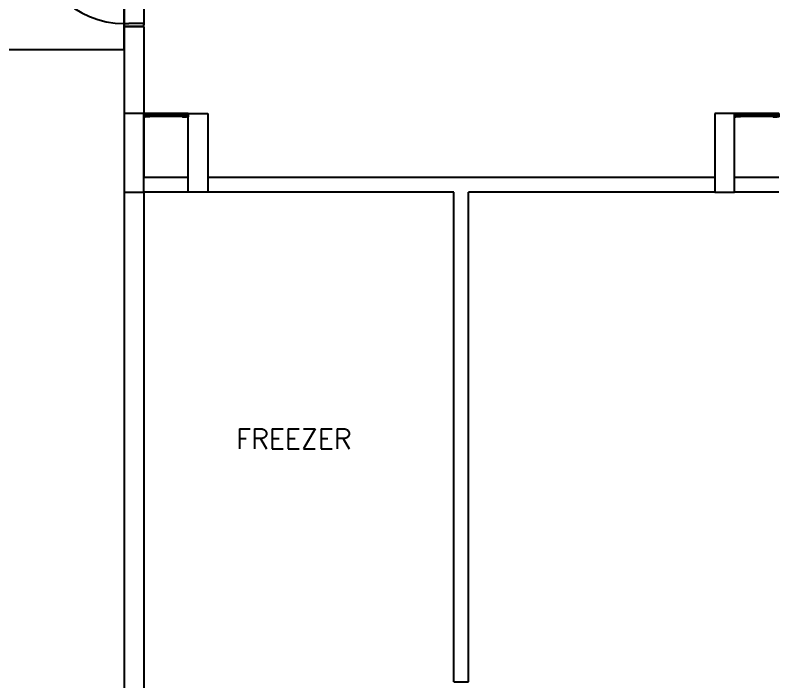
# Model space of a CAD drawing. Header units: millimetres. Extents: x 2686 to 2939, y 1294 to 1441.
# Drawn here: x 2693.17 to 2700.92, y 1425.87 to 1432.65 of the extents above; entities that cross this region are included whole.
import ezdxf

# ---------------------------------------------------------------- set-up
doc = ezdxf.new("R2010")
doc.units = ezdxf.units.MM
doc.linetypes.add('DASHED2', pattern=[0.375, 0.25, -0.125])
doc.linetypes.add('HIDDEN', pattern=[0.375, 0.25, -0.125])
for name, color, linetype in [('AR-ALV', 2, 'Continuous'), ('AR-ESCADA', 2, 'Continuous'), ('AR-ESQ', 1, 'Continuous'), ('AR-ESTC', 3, 'Continuous'), ('AR-PF-maçaneta', 1, 'Continuous'), ('AR-PF-mov', 1, 'Continuous'), ('AR-PF-pm1', 2, 'Continuous'), ('AR-PF-soleira', 1, 'Continuous'), ('AR-PISO', 1, 'Continuous'), ('AR-PORTA', 1, 'Continuous'), ('AR-PROJ', 1, 'HIDDEN'), ('DT-ESQ-BAGUETE-C', 1, 'Continuous'), ('DT-ESQ-PERFIL CADEIRA-C', 2, 'Continuous'), ('DT-ESQ-PERFIL CADEIRA-V', 2, 'Continuous'), ('DT-ESQ-VENEZIANA-C', 1, 'Continuous'), ('DT-ESQ-VENEZIANA-V', 1, 'Continuous'), ('ES-GUARDACORPO', 2, 'Continuous'), ('es-linhacorte', 1, 'Continuous'), ('ES-PILAR', 3, 'Continuous'), ('Layer2', 2, 'Continuous'), ('PROJ2', 1, 'HIDDEN'), ('TEXTO', 2, 'Continuous')]:
    doc.layers.add(name, color=color, linetype=linetype)
doc.styles.add('UNB-100', font='simplex.shx', dxfattribs={"height": 0.2})

# ---------------------------------------------------------------- blocks, each defined once
blk = doc.blocks.new('EF01-P')
at = {"layer": 'DT-ESQ-BAGUETE-C', "ltscale": 0.1}
for points in [[(0.0015, 0.035), (0.015, 0.035), (0.015, 0.0335), (0.0015, 0.0335), (0.0015, 0.005), (0.015, 0.005), (0.015, 0.0035), (0.0015, 0.0035, -0.414214), (0, 0.005), (0, 0.0335, -0.414214)], [(0.4485, 0.035), (0.435, 0.035), (0.435, 0.0335), (0.4485, 0.0335), (0.4485, 0.005), (0.435, 0.005), (0.435, 0.0035), (0.4485, 0.0035, 0.414214), (0.45, 0.005), (0.45, 0.0335, 0.414214)]]:
    blk.add_lwpolyline(points, format="xyb", close=True, dxfattribs=at)
at = {"layer": 'DT-ESQ-PERFIL CADEIRA-C', "ltscale": 0.1}
for points in [[(0.01, 0.0015), (0.01, 0.003), (0.0015, 0.003, 1), (0.0015, 0), (0.015, 0, 0.414214), (0.0165, 0.0015), (0.0165, 0.0335), (0.043, 0.0335)], [(0.043, 0.0065), (0.018, 0.0065), (0.018, 0.0165), (0.0165, 0.0165), (0.0165, 0.0065, 0.414214), (0.018, 0.005), (0.043, 0.005), (0.0565, 0.005, 1), (0.0565, 0.008), (0.043, 0.008), (0.043, 0.02), (0.043, 0.032), (0.0565, 0.032, 1), (0.0565, 0.035), (0.043, 0.035), (0.0165, 0.035, 0.414214), (0.015, 0.0335), (0.015, 0.0015), (0.0015, 0.0015)], [(0.0415, 0.02), (0.0415, 0.032, -0.414214), (0.043, 0.0335), (0.0565, 0.0335)], [(0.0415, 0.02), (0.0415, 0.008, 0.414214), (0.043, 0.0065), (0.0565, 0.0065)], [(0.407, 0.0065), (0.432, 0.0065), (0.432, 0.0165), (0.4335, 0.0165), (0.4335, 0.0065, -0.414214), (0.432, 0.005), (0.407, 0.005), (0.3935, 0.005, -1), (0.3935, 0.008), (0.407, 0.008), (0.407, 0.02), (0.407, 0.032), (0.3935, 0.032, -1), (0.3935, 0.035), (0.407, 0.035), (0.4335, 0.035, -0.414214), (0.435, 0.0335), (0.435, 0.0015), (0.4485, 0.0015)], [(0.4085, 0.02), (0.4085, 0.032, 0.414214), (0.407, 0.0335), (0.3935, 0.0335)], [(0.4085, 0.02), (0.4085, 0.008, -0.414214), (0.407, 0.0065), (0.3935, 0.0065)], [(0.44, 0.0015), (0.44, 0.003), (0.4485, 0.003, -1), (0.4485, 0), (0.435, 0, -0.414214), (0.4335, 0.0015), (0.4335, 0.0335), (0.407, 0.0335)]]:
    blk.add_lwpolyline(points, format="xyb", dxfattribs=at)
at = {"layer": 'DT-ESQ-PERFIL CADEIRA-V', "ltscale": 0.1}
blk.add_line((0.015, 0), (0.435, 0), dxfattribs=at)
at = {"layer": 'DT-ESQ-VENEZIANA-C', "ltscale": 0.1}
for p, q in [((0.043, 0.0105), (0.407, 0.0105)), ((0.043, 0.009), (0.407, 0.009))]:
    blk.add_line(p, q, dxfattribs=at)
at = {"layer": 'DT-ESQ-VENEZIANA-V', "ltscale": 0.1}
blk.add_line((0.043, 0.031), (0.407, 0.031), dxfattribs=at)
blk = doc.blocks.new('ES-2P-1PAV-E')
for q in [(-2.95, -0.975), (-2.75, -1.575)]:
    blk.add_line((-2.75, -0.975), q)
at = {"layer": 'AR-PISO'}
for p, q in [((-6.35, 0.775), (0, 0.775)), ((-6.35, 0.775), (-6.35, -0.775)), ((0, -0.775), (0, 0.775)), ((-4.55, -0.775), (0, -0.775)), ((-4.8, -0.9), (-6.3, -0.9)), ((-4.8, -1.2), (-6.3, -1.2)), ((-4.8, -1.5), (-6.3, -1.5)), ((-4.8, -1.8), (-6.3, -1.8)), ((-4.8, -2.1), (-6.2103, -2.1)), ((-4.8, -2.4), (-5.6974, -2.4)), ((-4.8, -2.7), (-5.1112, -2.7))]:
    blk.add_line(p, q, dxfattribs=at)
at = {"layer": 'ES-GUARDACORPO'}
for p, q in [((-6.35, -0.775), (-6.35, -2.0183)), ((-6.3, -0.775), (-6.3, -2.0475)), ((-4.8, -0.9), (-4.8, -0.775)), ((-4.8, -2.8555), (-4.8, -0.9))]:
    blk.add_line(p, q, dxfattribs=at)
for centre in [(-6.325, -0.775), (-4.775, -0.775)]:
    blk.add_arc(centre, 0.025, 0, 180, dxfattribs=at)
at = {"layer": 'es-linhacorte'}
for p, q in [((-5.5781, -2.4698), (-6.5692, -1.8901)), ((-5.5781, -2.4182), (-5.5781, -2.4698)), ((-5.4619, -2.5955), (-5.5781, -2.4182)), ((-4.6489, -2.9309), (-5.4795, -2.516)), ((-5.4795, -2.516), (-5.4619, -2.5955))]:
    blk.add_line(p, q, dxfattribs=at)
at = {"layer": 'ES-PILAR'}
for p, q in [((-2.75, -1.575), (-2.95, -1.575)), ((-4.75, -3.9), (-4.55, -3.9))]:
    blk.add_line(p, q, dxfattribs=at)
for points in [[(-4.55, -1.35), (-4.55, -1.32), (-4.55, -0.775), (-4.75, -0.775), (-4.75, -1.32), (-4.75, -1.35), (-4.75, -3.9), (-4.55, -3.9)], [(-2.75, -0.975), (-2.95, -0.975), (-2.95, -1.575), (-2.75, -1.575)]]:
    blk.add_lwpolyline(points, close=True, dxfattribs=at)
at = {"layer": 'Layer2'}
for p, q in [((-4.75, -1.32), (-4.75, -0.775)), ((-4.55, -1.32), (-4.55, -0.775)), ((-4.75, -3.9), (-4.75, -1.35)), ((-4.55, -3.9), (-4.55, -1.35))]:
    blk.add_line(p, q, dxfattribs=at)
at = {"layer": 'PROJ2', "ltscale": 0.01}
for p, q in [((-4.5, -3.9), (-4.5, -0.775)), ((-3, -0.775), (-3, -5.55)), ((-2.95, -0.775), (-2.95, -5.6)), ((-4.5, -0.9), (-3, -0.9)), ((-4.5, -1.2), (-3, -1.2)), ((-4.5, -1.5), (-3, -1.5)), ((-4.5, -1.8), (-3, -1.8)), ((-6.35, -2.0183), (-6.35, -5.6)), ((-6.3, -2.0475), (-6.3, -5.55)), ((-6.2103, -2.1), (-6.3, -2.1)), ((-4.5, -2.1), (-3, -2.1)), ((-5.6974, -2.4), (-6.3, -2.4)), ((-4.5, -2.4), (-3, -2.4)), ((-5.1112, -2.7), (-6.3, -2.7)), ((-4.5, -2.7), (-3, -2.7)), ((-4.8, -3.9), (-4.8, -2.8555)), ((-4.8, -3), (-6.3, -3)), ((-4.5, -3), (-3, -3)), ((-4.8, -3.3), (-6.3, -3.3)), ((-4.5, -3.3), (-3, -3.3)), ((-4.8, -3.6), (-6.3, -3.6)), ((-4.5, -3.6), (-3, -3.6)), ((-4.8, -3.9), (-6.3, -3.9)), ((-4.8, -3.9), (-4.8, -4.025)), ((-4.75, -3.9), (-4.75, -4.025)), ((-4.55, -3.9), (-4.55, -4.025)), ((-4.5, -3.9), (-4.5, -4.025)), ((-4.5, -3.9), (-3, -3.9)), ((-6.3, -5.55), (-3, -5.55)), ((-6.35, -5.6), (-2.95, -5.6))]:
    blk.add_line(p, q, dxfattribs=at)
for centre in [(-4.775, -4.025), (-4.525, -4.025)]:
    blk.add_arc(centre, 0.025, 180, 0, dxfattribs=at)
blk = doc.blocks.new('pcf-alv-01p-dir')
at = {"layer": 'AR-PF-maçaneta'}
blk.add_line((0.83, 0.3425), (0.83, 0.9575), dxfattribs=at)
for points in [[(0.83, 0.3575), (0.87, 0.3575), (0.87, 0.3425), (0.81, 0.3425), (0.81, 0.9575), (0.87, 0.9575), (0.87, 0.9425), (0.83, 0.9425)], [(0.87, 0.9575), (0.855, 0.9575), (0.855, 0.9625), (0.865, 0.9675), (0.88, 0.9675), (0.88, 0.9325), (0.865, 0.9325), (0.855, 0.9375), (0.855, 0.9425), (0.87, 0.9425)], [(0.87, 0.3425), (0.855, 0.3425), (0.855, 0.3375), (0.865, 0.3325), (0.88, 0.3325), (0.88, 0.3675), (0.865, 0.3675), (0.855, 0.3625), (0.855, 0.3575), (0.87, 0.3575)]]:
    blk.add_lwpolyline(points, dxfattribs=at)
at = {"layer": 'AR-PF-mov'}
blk.add_arc((0.93, 0.2), 0.9, 90, 180, dxfattribs=at)
at = {"layer": 'AR-PF-pm1'}
for p, q in [((0, 0.01), (0, 0.19)), ((0.01, 0.19), (0, 0.19)), ((0.01, 0.2), (0.03, 0.2)), ((0.01, 0.2), (0.01, 0.19)), ((0.03, 0.2), (0.03, 0.15)), ((0.95, 0.2), (0.93, 0.2)), ((0.93, 0.2), (0.93, 0.15)), ((0.95, 0.2), (0.95, 0.19)), ((0.95, 0.19), (0.96, 0.19)), ((0.96, 0.01), (0.96, 0.19)), ((0.03, 0.15), (0.035, 0.15)), ((0.035, 0.15), (0.035, 0)), ((0.93, 0.15), (0.925, 0.15)), ((0.925, 0.15), (0.925, 0)), ((0.01, 0.01), (0, 0.01)), ((0.01, 0), (0.01, 0.01)), ((0.035, 0), (0.01, 0)), ((0.925, 0), (0.95, 0)), ((0.95, 0), (0.95, 0.01)), ((0.95, 0.01), (0.96, 0.01))]:
    blk.add_line(p, q, dxfattribs=at)
blk.add_lwpolyline([(0.88, 1.1), (0.88, 0.2), (0.93, 0.2), (0.93, 1.1)], close=True, dxfattribs=at)
at = {"layer": 'AR-PF-soleira'}
for p, q in [((0.88, 0.2), (0.03, 0.2)), ((0.925, 0), (0.035, 0))]:
    blk.add_line(p, q, dxfattribs=at)

msp = doc.modelspace()

# ---------------------------------------------------------------- linework, layer by layer
at = {"layer": 'AR-ALV'}
for p, q in [((2694.2707, 1432.5324), (2694.4707, 1432.5324)), ((2694.2707, 1432.5324), (2694.2707, 1431.6499)), ((2694.4707, 1432.5324), (2694.4707, 1431.6499)), ((2694.9207, 1430.9999), (2694.4707, 1430.9999)), ((2700.2707, 1430.9999), (2695.1207, 1430.9999)), ((2700.9207, 1430.9999), (2700.4707, 1430.9999)), ((2694.2707, 1430.8499), (2694.2707, 1422.5249)), ((2694.4707, 1430.8499), (2694.4707, 1424.9249)), ((2694.9207, 1430.8499), (2694.4707, 1430.8499)), ((2697.6207, 1430.8499), (2695.1207, 1430.8499)), ((2697.6207, 1425.8749), (2697.6207, 1430.8499)), ((2697.7707, 1425.8749), (2697.7707, 1430.8499)), ((2700.2707, 1430.8499), (2697.7707, 1430.8499)), ((2700.9207, 1430.8499), (2700.4707, 1430.8499)), ((2697.6207, 1425.8749), (2697.7707, 1425.8749))]:
    msp.add_line(p, q, dxfattribs=at)
at = {"layer": 'AR-ESTC'}
for p, q in [((2694.4707, 1431.6499), (2694.2707, 1431.6499)), ((2694.2707, 1431.6499), (2694.2707, 1430.8499)), ((2694.4707, 1430.8499), (2694.4707, 1431.6499)), ((2694.9207, 1431.6499), (2695.1207, 1431.6499)), ((2694.9207, 1430.8499), (2694.9207, 1431.6499)), ((2695.1207, 1431.6499), (2695.1207, 1430.8499)), ((2700.4707, 1431.6499), (2700.2707, 1431.6499)), ((2700.2707, 1431.6499), (2700.2707, 1430.8499)), ((2700.4707, 1430.8499), (2700.4707, 1431.6499)), ((2694.2707, 1430.8499), (2694.4707, 1430.8499)), ((2695.1207, 1430.8499), (2694.9207, 1430.8499)), ((2700.2707, 1430.8499), (2700.4707, 1430.8499))]:
    msp.add_line(p, q, dxfattribs=at)
at = {"layer": 'AR-PROJ', "ltscale": 3}
msp.add_line((2694.4707, 1431.6499), (2694.4707, 1430.9999), dxfattribs=at)

# ---------------------------------------------------------------- block references
at = {"layer": 'AR-ESCADA'}
msp.add_blockref('ES-2P-1PAV-E', (2694.2707, 1433.0749), dxfattribs=at)
at = {"layer": 'AR-ESQ', "linetype": 'DASHED2', "rotation": 180}
for p in [(2694.9207, 1431.6499), (2700.9207, 1431.6499)]:
    msp.add_blockref('EF01-P', p, dxfattribs=at)
at = {"layer": 'AR-PORTA', "rotation": 90}
msp.add_blockref('pcf-alv-01p-dir', (2694.4707, 1432.5324), dxfattribs=at)

# ---------------------------------------------------------------- texts
at = {"layer": 'TEXTO', "style": 'UNB-100'}
msp.add_text('FREEZER', height=0.2, dxfattribs=at).set_placement((2695.4074, 1428.243))

doc.saveas('drawing.dxf')
